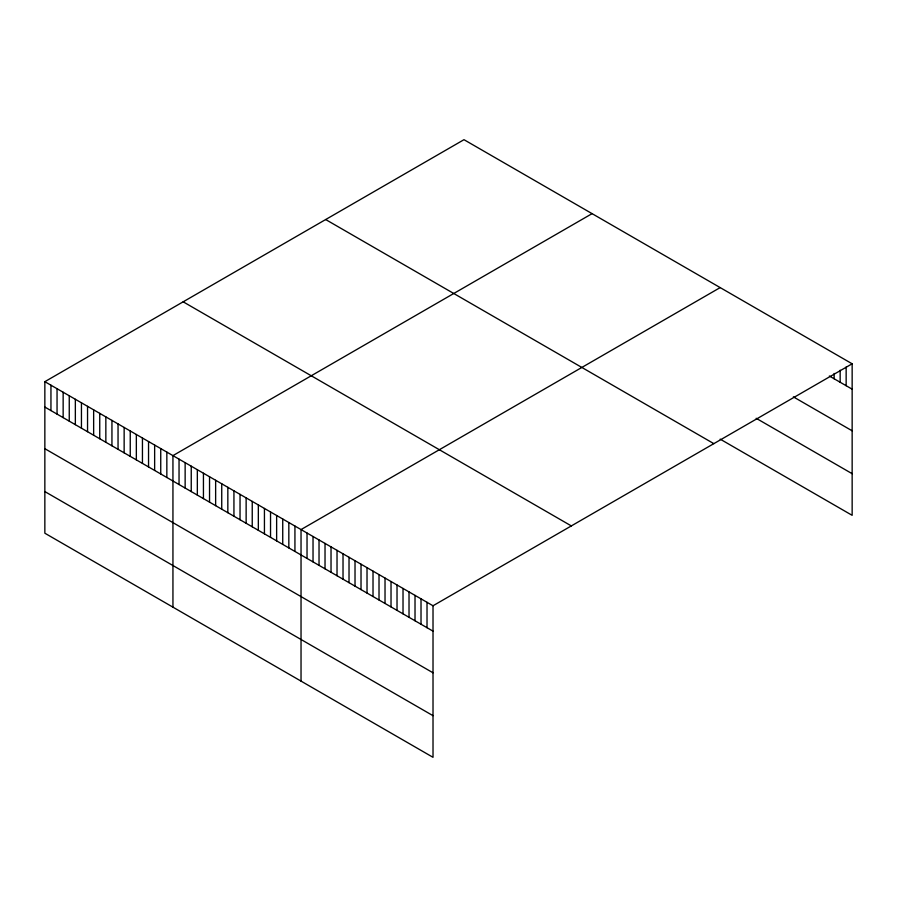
<?xml version="1.0" encoding="UTF-8"?>
<svg xmlns="http://www.w3.org/2000/svg" width="897" height="897" viewBox="0 0 897 897"><rect width="100%" height="100%" fill="white"/><g stroke="black" fill="none" stroke-linecap="round" stroke-linejoin="round"><path stroke-width="1.35" d="M44.85 381.673L433.016 605.767L433.016 757.315L44.85 533.21L44.85 381.673L463.984 139.685L852.15 363.79L852.15 515.327L720.179 439.138M592.087 213.632L172.942 455.62L172.942 607.168M720.179 287.589L301.033 529.578L301.033 681.126M433.016 605.767L852.15 363.79M829.355 376.011L852.15 389.175M793.363 396.866L852.15 430.807M756.171 418.282L852.15 473.694M325.678 219.541L713.833 443.645M183.167 301.818L571.322 525.911M44.85 407.059L433.016 631.163M44.85 448.691L433.016 672.795M44.85 491.578L433.016 715.683M846.151 366.996L846.151 385.71M840.153 370.214L840.153 382.245M834.154 373.432L834.154 378.781M427.017 602.313L427.017 627.698M421.018 598.848L421.018 624.234M415.019 595.384L415.019 620.769M409.021 591.919L409.021 617.304M403.022 588.454L403.022 613.84M397.023 584.99L397.023 610.375M391.025 581.525L391.025 606.91M385.026 578.06L385.026 603.446M379.016 574.596L379.016 599.992M373.017 571.142L373.017 596.527M367.019 567.678L367.019 593.063M361.02 564.213L361.02 589.598M355.021 560.748L355.021 586.133M349.023 557.284L349.023 582.669M343.024 553.819L343.024 579.204M337.025 550.354L337.025 575.739M331.027 546.89L331.027 572.275M325.028 543.425L325.028 568.821M319.029 539.972L319.029 565.357M313.031 536.507L313.031 561.892M307.032 533.042L307.032 558.427M294.934 526.057L294.934 551.442M288.834 522.536L288.834 547.921M282.734 519.015L282.734 544.401M276.635 515.495L276.635 540.88M270.535 511.974L270.535 537.359M264.436 508.442L264.436 533.838M258.336 504.921L258.336 530.306M252.236 501.401L252.236 526.786M246.137 497.88L246.137 523.265M240.037 494.359L240.037 519.744M233.938 490.838L233.938 516.224M227.838 487.318L227.838 512.703M221.738 483.797L221.738 509.182M215.639 480.276L215.639 505.661M209.539 476.756L209.539 502.141M203.44 473.235L203.44 498.62M197.34 469.714L197.34 495.099M191.24 466.182L191.24 491.578M185.141 462.661L185.141 488.058M179.041 459.141L179.041 484.526M166.842 452.099L166.842 477.484M160.742 448.578L160.742 473.964M154.643 445.058L154.643 470.443M148.543 441.537L148.543 466.922M142.444 438.016L142.444 463.401M136.344 434.496L136.344 459.881M130.244 430.975L130.244 456.36M124.145 427.454L124.145 452.839M118.045 423.933L118.045 449.319M111.946 420.401L111.946 445.798M105.846 416.881L105.846 442.277M99.746 413.36L99.746 438.745M93.647 409.839L93.647 435.224M87.547 406.319L87.547 431.704M81.448 402.798L81.448 428.183M75.348 399.277L75.348 424.662M69.248 395.756L69.248 421.142M63.149 392.236L63.149 417.621M57.049 388.715L57.049 414.1M50.95 385.194L50.95 410.579"/></g></svg>
